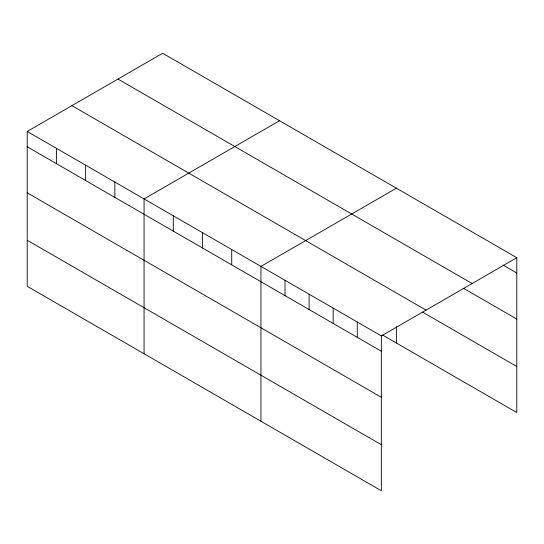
<?xml version="1.0" encoding="UTF-8"?>
<svg xmlns="http://www.w3.org/2000/svg" width="544" height="544" viewBox="0 0 544 544"><rect width="100%" height="100%" fill="white"/><g stroke="black" fill="none" stroke-linecap="round" stroke-linejoin="round"><path stroke-width="0.82" d="M27.2 131.458L381.344 335.92L381.344 490.749L27.2 286.287L27.2 131.458L162.656 53.251L516.8 257.713L516.8 412.542L382.514 335.009M279.528 120.727L144.065 198.934L144.065 353.756M396.392 188.197L260.936 266.404L260.936 421.226M381.344 335.92L516.8 257.713M502.935 265.037L516.8 273.04M117.96 79.064L472.097 283.526M463.529 288.32L516.8 319.076M71.903 105.652L426.04 310.114M422.661 312.154L516.8 366.506M27.2 146.785L381.344 351.247M27.2 192.821L381.344 397.283M27.2 240.251L381.344 444.713M396.392 326.584L396.392 343.026M357.258 322.021L357.258 337.341M333.18 308.115L333.18 323.442M309.094 294.209L309.094 309.536M285.015 280.31L285.015 295.63M231.717 249.54L231.717 264.86M202.497 232.669L202.497 247.996M173.284 215.798L173.284 231.125M114.852 182.063L114.852 197.39M85.632 165.199L85.632 180.52M56.42 148.328L56.42 163.656"/></g></svg>
